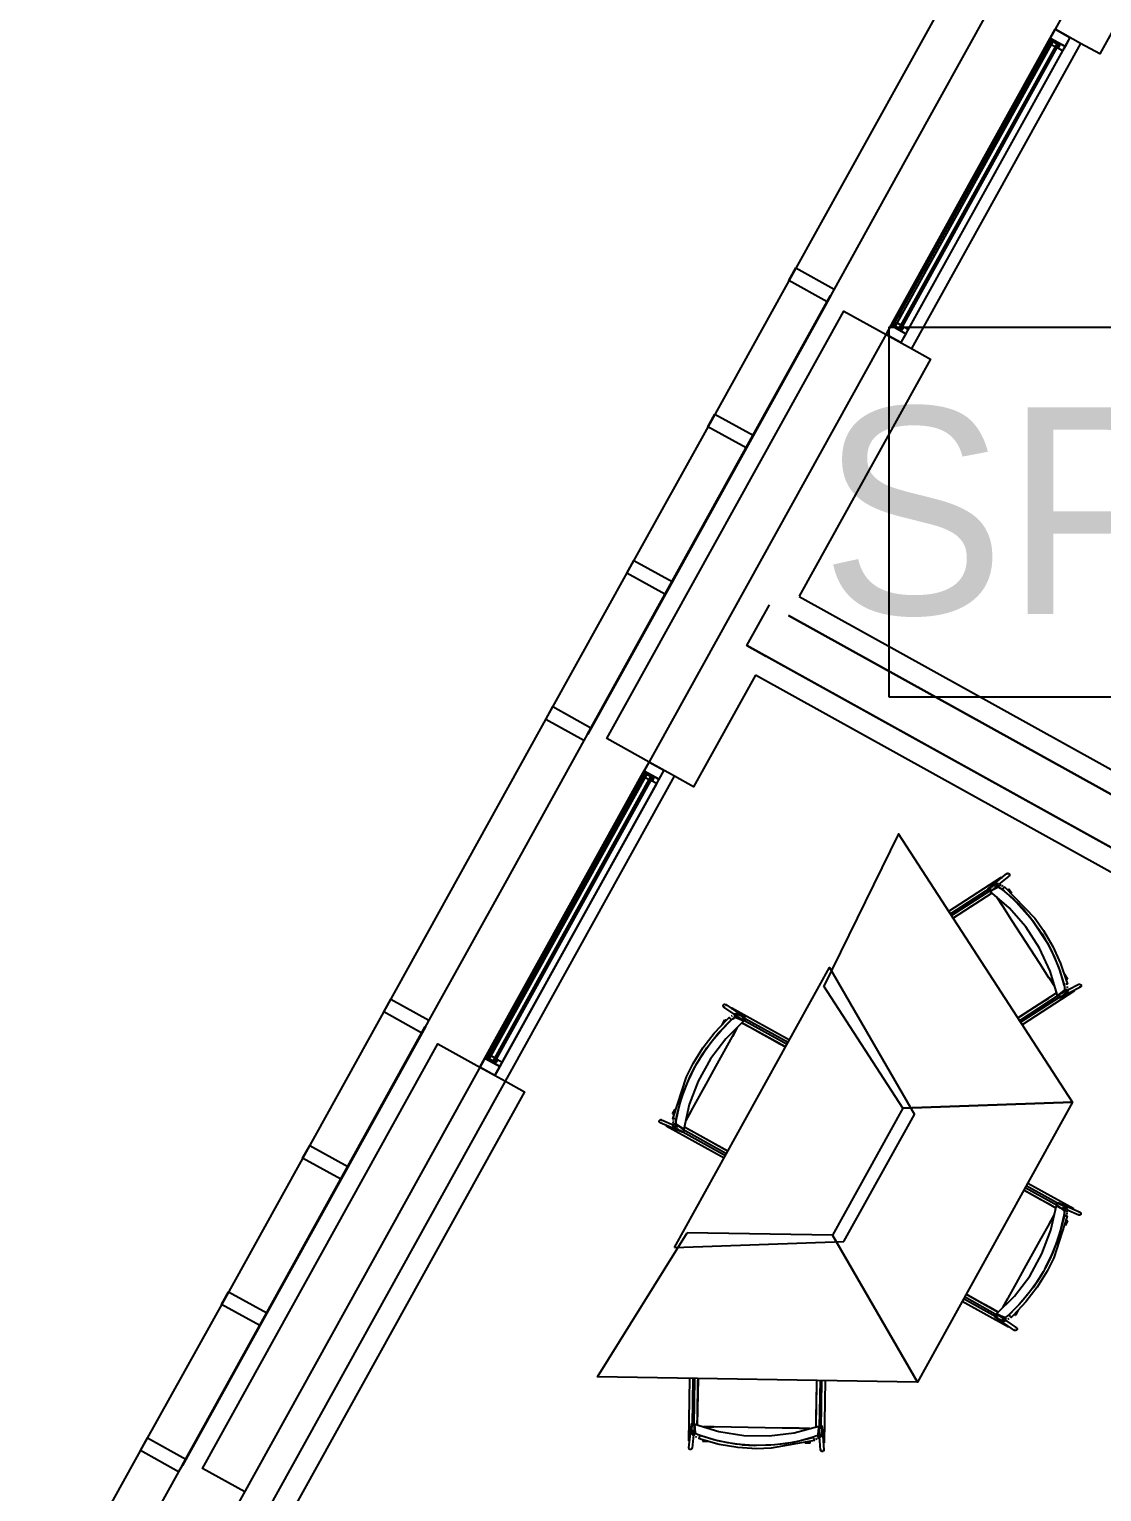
# Model space of a CAD drawing. Header units: metres. Extents: x 3.2 to 22.3, y 0.7 to 22.8.
# Drawn here: x 7.336 to 8.788, y 14.774 to 16.754 of the extents above; entities that cross this region are included whole.
import ezdxf

# ---------------------------------------------------------------- set-up
doc = ezdxf.new("R2010")
doc.units = ezdxf.units.M
for name, color, linetype in [('ARREDI', 9, 'Continuous'), ('INFISSI_VETRATE', 4, 'Continuous'), ('PARETI_STRUTTURE', 7, 'Continuous'), ('PORTE_SCALE', 2, 'Continuous'), ('WAYFINDING_RIQUADRI', 7, 'Continuous'), ('WAYFINDING_TESTI', 7, 'Continuous')]:
    doc.layers.add(name, color=color, linetype=linetype)

msp = doc.modelspace()

# ---------------------------------------------------------------- linework, layer by layer
at = {"layer": 'ARREDI'}
for points in [[(8.7385, 16.7306), (8.7197, 16.741), (8.7162, 16.7348), (8.7151, 16.7355), (8.7252, 16.7538), (8.7452, 16.7428)], [(8.7183, 16.7385), (8.7197, 16.7378), (8.7178, 16.7343), (8.7164, 16.7351)], [(8.7197, 16.7329), (8.7222, 16.7374), (8.7277, 16.7343), (8.7252, 16.7299)], [(8.7385, 16.7306), (8.7352, 16.7247), (8.7291, 16.728), (8.7324, 16.734)], [(8.7274, 16.729), (8.729, 16.7318), (8.7307, 16.7309), (8.7291, 16.728)], [(8.421, 16.3935), (8.4214, 16.3933), (8.3116, 16.1953), (8.3113, 16.1955)], [(8.5229, 16.3416), (8.5161, 16.3295), (8.4962, 16.3406), (8.5063, 16.3589), (8.5075, 16.3583), (8.5041, 16.3521)], [(8.5054, 16.3546), (8.5074, 16.358), (8.5088, 16.3572), (8.5069, 16.3538)], [(8.511, 16.3563), (8.5165, 16.3533), (8.514, 16.3488), (8.5085, 16.3519)], [(8.5184, 16.3519), (8.5201, 16.351), (8.5185, 16.3481), (8.5168, 16.349)], [(8.5229, 16.3416), (8.5168, 16.345), (8.5201, 16.351), (8.5262, 16.3476)], [(8.3113, 16.1955), (8.3116, 16.1953), (8.2019, 15.9973), (8.2015, 15.9975)], [(8.2015, 15.9975), (8.2018, 15.9973), (8.0921, 15.7992), (8.0917, 15.7994)], [(8.1885, 15.7385), (8.1697, 15.7489), (8.1663, 15.7427), (8.1651, 15.7434), (8.1753, 15.7617), (8.1952, 15.7506)], [(8.1683, 15.7464), (8.1697, 15.7456), (8.1678, 15.7422), (8.1664, 15.743)], [(8.1697, 15.7408), (8.1722, 15.7453), (8.1777, 15.7422), (8.1753, 15.7377)], [(8.1775, 15.7368), (8.179, 15.7397), (8.1807, 15.7387), (8.1792, 15.7359)], [(8.1885, 15.7385), (8.1852, 15.7325), (8.1792, 15.7359), (8.1825, 15.7418)], [(7.8722, 15.4034), (7.8725, 15.4032), (7.7628, 15.2052), (7.7624, 15.2054)], [(7.9729, 15.3495), (7.9662, 15.3374), (7.9462, 15.3484), (7.9563, 15.3668), (7.9575, 15.3661), (7.9541, 15.3599)], [(7.9555, 15.3624), (7.9574, 15.3659), (7.9588, 15.3651), (7.9569, 15.3617)], [(7.961, 15.3642), (7.9665, 15.3612), (7.964, 15.3567), (7.9585, 15.3597)], [(7.9684, 15.3598), (7.9701, 15.3588), (7.9685, 15.356), (7.9668, 15.3569)], [(7.9729, 15.3495), (7.9668, 15.3529), (7.9701, 15.3588), (7.9762, 15.3555)], [(8.5191, 15.2931), (8.7485, 15.301)], [(7.7624, 15.2054), (7.7628, 15.2052), (7.653, 15.0072), (7.6527, 15.0074)], [(7.6527, 15.0074), (7.653, 15.0072), (7.5433, 14.8092), (7.5429, 14.8094)]]:
    msp.add_lwpolyline(points, close=True, dxfattribs=at)
for points in [[(8.7486, 15.301), (8.5131, 15.6645), (8.4121, 15.4584)], [(8.6519, 15.6055), (8.6518, 15.6055), (8.652, 15.6052), (8.6523, 15.6048)], [(8.6523, 15.6048), (8.6527, 15.6042)], [(8.6591, 15.6091), (8.6593, 15.6098), (8.6597, 15.6104), (8.6599, 15.6106), (8.6599, 15.6106), (8.6604, 15.6108), (8.6611, 15.611), (8.6618, 15.6109), (8.6625, 15.6106), (8.663, 15.6101), (8.6634, 15.6094), (8.6634, 15.6087)], [(8.6634, 15.6087), (8.6632, 15.6079), (8.6628, 15.6073), (8.6626, 15.6072), (8.6626, 15.6072), (8.6622, 15.6069), (8.6615, 15.6067)], [(8.6396, 15.5844), (8.6309, 15.5787), (8.62, 15.5717), (8.6092, 15.5647), (8.5983, 15.5576), (8.5875, 15.5506)], [(8.6344, 15.5895), (8.6346, 15.5902), (8.6351, 15.5908), (8.6352, 15.591), (8.6352, 15.591), (8.6357, 15.5913), (8.6364, 15.5915), (8.6371, 15.5914), (8.6378, 15.5911), (8.6383, 15.5906)], [(8.6375, 15.5874), (8.6368, 15.5872), (8.636, 15.5872), (8.6354, 15.5876), (8.6348, 15.5881), (8.6345, 15.5888), (8.6344, 15.5895)], [(8.7375, 15.453), (8.7328, 15.4494), (8.7282, 15.4458), (8.7184, 15.4786), (8.704, 15.5097), (8.6854, 15.5385), (8.6629, 15.5643), (8.6369, 15.5867), (8.6422, 15.5895), (8.6474, 15.5922), (8.6483, 15.5922), (8.6498, 15.5915), (8.6518, 15.5903), (8.6538, 15.5889)], [(8.6383, 15.5885), (8.6369, 15.5867)], [(8.6416, 15.5911), (8.6407, 15.5906)], [(8.643, 15.5918), (8.6444, 15.5926), (8.6482, 15.5946)], [(8.6452, 15.5954), (8.6454, 15.5961), (8.6458, 15.5967), (8.6463, 15.597), (8.6464, 15.5971), (8.6471, 15.5973), (8.6471, 15.5973), (8.6479, 15.5972), (8.6485, 15.5969), (8.649, 15.5964), (8.6494, 15.5957)], [(8.6494, 15.5949), (8.6492, 15.5942), (8.6488, 15.5936), (8.6484, 15.5932), (8.6482, 15.5932), (8.6475, 15.593), (8.6468, 15.5931), (8.6461, 15.5934), (8.6456, 15.5939), (8.6453, 15.5946), (8.6452, 15.5953)], [(8.6474, 15.5922), (8.6482, 15.5922), (8.6498, 15.5916), (8.6517, 15.5904), (8.6538, 15.5889)], [(8.6521, 15.5946), (8.6505, 15.5953)], [(8.6505, 15.5953), (8.652, 15.5947)], [(8.6541, 15.5935), (8.6529, 15.5942)], [(8.6529, 15.5942), (8.654, 15.5935)], [(8.6538, 15.5893), (8.654, 15.5895), (8.6543, 15.5899), (8.6547, 15.5904)], [(8.6538, 15.5889), (8.6685, 15.5762), (8.6822, 15.5623), (8.6947, 15.5473), (8.7043, 15.5337)], [(8.6539, 15.5888), (8.6686, 15.5761), (8.6947, 15.5473), (8.7157, 15.5149)], [(8.6547, 15.5904), (8.6551, 15.5909), (8.6556, 15.5915), (8.656, 15.5921), (8.6563, 15.5925), (8.6565, 15.5927)], [(8.656, 15.5921), (8.6551, 15.5927)], [(8.6551, 15.5927), (8.656, 15.5921)], [(8.6565, 15.5927), (8.6565, 15.5927)], [(8.6608, 15.5889), (8.6614, 15.5893), (8.662, 15.5896), (8.6624, 15.5899), (8.6626, 15.5901)], [(8.6539, 15.5669), (8.6464, 15.5786)], [(8.7246, 15.4577), (8.7168, 15.4697), (8.7043, 15.4891), (8.6918, 15.5084), (8.6792, 15.5278), (8.6667, 15.5472), (8.6541, 15.5665), (8.6464, 15.5785)], [(8.7157, 15.5149), (8.7073, 15.5289)], [(8.7159, 15.5144), (8.7244, 15.4971), (8.7314, 15.479), (8.737, 15.4604)], [(8.716, 15.5143), (8.7244, 15.497), (8.7315, 15.4789), (8.7371, 15.4602)], [(8.2097, 15.1045), (8.4197, 15.4833), (8.5346, 15.2845)], [(8.7246, 15.4577), (8.717, 15.4694)], [(8.7417, 15.4678), (8.7415, 15.4677), (8.7411, 15.4674), (8.7406, 15.4671), (8.7399, 15.4667)], [(8.5191, 15.2931), (8.4121, 15.4584)], [(8.6746, 15.4152), (8.678, 15.4173), (8.6908, 15.4256), (8.7036, 15.4339), (8.7164, 15.4422), (8.7272, 15.4492)], [(8.7282, 15.4458), (8.7311, 15.4464)], [(8.7311, 15.4464), (8.7282, 15.4458)], [(8.7297, 15.4424), (8.7291, 15.4427), (8.7286, 15.4433), (8.7283, 15.444), (8.7283, 15.4448), (8.7286, 15.4455), (8.729, 15.446)], [(8.7323, 15.4455), (8.7325, 15.4448), (8.7326, 15.444), (8.7323, 15.4433), (8.7318, 15.4428), (8.7314, 15.4425), (8.7314, 15.4425), (8.7312, 15.4424), (8.7305, 15.4422), (8.7297, 15.4424)], [(8.7355, 15.4493), (8.7366, 15.4502), (8.7413, 15.4539)], [(8.7371, 15.4602), (8.7376, 15.4579), (8.7378, 15.4556), (8.7378, 15.4539), (8.7375, 15.4531)], [(8.7371, 15.4602), (8.7376, 15.4577), (8.7379, 15.4555), (8.7378, 15.4538), (8.7375, 15.453)], [(8.7388, 15.4605), (8.7382, 15.4603), (8.7377, 15.4602), (8.7375, 15.4601)], [(8.7395, 15.4498), (8.7388, 15.4502), (8.7383, 15.4507), (8.738, 15.4514), (8.738, 15.4522), (8.7382, 15.4529), (8.7383, 15.4529), (8.7387, 15.4534), (8.7388, 15.4535), (8.7393, 15.4538), (8.7401, 15.4539)], [(8.7414, 15.4611), (8.7416, 15.4612), (8.7417, 15.4612), (8.7416, 15.4612), (8.7414, 15.4611), (8.7409, 15.461), (8.7402, 15.4608), (8.7395, 15.4606)], [(8.742, 15.4529), (8.7422, 15.4522), (8.7423, 15.4515), (8.742, 15.4508), (8.742, 15.4507), (8.7416, 15.4502), (8.7414, 15.4501), (8.7409, 15.4498), (8.7402, 15.4497), (8.7395, 15.4498)], [(8.7415, 15.4576), (8.7416, 15.4563), (8.7416, 15.4555)], [(8.7415, 15.4576), (8.7416, 15.4563)], [(8.7506, 15.453), (8.751, 15.4524)], [(8.751, 15.4524), (8.7513, 15.452), (8.7514, 15.4517)], [(8.7515, 15.4517), (8.7514, 15.4517)], [(8.7565, 15.46), (8.757, 15.4606), (8.7574, 15.4609), (8.7574, 15.4609), (8.7576, 15.461), (8.7583, 15.4611), (8.7591, 15.461)], [(8.7591, 15.461), (8.7597, 15.4606), (8.7602, 15.46), (8.7605, 15.4593), (8.7605, 15.4586), (8.7602, 15.4579), (8.7598, 15.4573), (8.7594, 15.457), (8.7594, 15.457), (8.7591, 15.4569), (8.7584, 15.4568), (8.7577, 15.4569)], [(8.2756, 15.4313), (8.2756, 15.432), (8.2759, 15.4327), (8.2764, 15.4333), (8.2771, 15.4337), (8.2778, 15.4338), (8.2785, 15.4336), (8.279, 15.4334), (8.279, 15.4334), (8.2792, 15.4333), (8.2796, 15.4327), (8.2799, 15.432)], [(8.2777, 15.4295), (8.277, 15.4296), (8.2765, 15.4298), (8.2765, 15.4298), (8.2763, 15.43), (8.2759, 15.4306), (8.2756, 15.4313)], [(8.2866, 15.4276), (8.287, 15.4282)], [(8.2874, 15.4289), (8.2874, 15.4289), (8.2874, 15.4289), (8.2872, 15.4286), (8.287, 15.4282)], [(8.2927, 15.416), (8.2981, 15.4136), (8.3035, 15.4112), (8.2792, 15.3871), (8.2585, 15.3598), (8.2419, 15.3298), (8.2297, 15.2978), (8.2222, 15.2644), (8.2173, 15.2677), (8.2124, 15.271), (8.212, 15.2718), (8.2119, 15.2735), (8.212, 15.2758), (8.2123, 15.2782)], [(8.2488, 15.3681), (8.2601, 15.3837), (8.2728, 15.3985), (8.2866, 15.4122)], [(8.2488, 15.3681), (8.2601, 15.3836), (8.2727, 15.3984), (8.2865, 15.4121)], [(8.2796, 15.4117), (8.279, 15.4121), (8.2784, 15.4124), (8.278, 15.4126), (8.2777, 15.4128)], [(8.2838, 15.4157), (8.2836, 15.4158), (8.2836, 15.4158), (8.2837, 15.4158), (8.2838, 15.4156), (8.2846, 15.4147), (8.2851, 15.4142), (8.2856, 15.4136)], [(8.2856, 15.4136), (8.286, 15.4132), (8.2863, 15.4128), (8.2865, 15.4126)], [(8.2866, 15.4122), (8.2885, 15.4138), (8.2904, 15.4151), (8.2919, 15.4159), (8.2927, 15.416)], [(8.2866, 15.4122), (8.2886, 15.4139), (8.2904, 15.4152), (8.2919, 15.4159), (8.2928, 15.416)], [(8.2879, 15.4181), (8.2869, 15.4174)], [(8.2869, 15.4174), (8.2879, 15.4181)], [(8.2903, 15.419), (8.2957, 15.4166), (8.297, 15.416)], [(8.2947, 15.4193), (8.2947, 15.4185), (8.2944, 15.4178), (8.2939, 15.4172), (8.2933, 15.4169), (8.2926, 15.4167), (8.2925, 15.4167), (8.2918, 15.4169), (8.2917, 15.4169), (8.2912, 15.4173), (8.2908, 15.4178), (8.2905, 15.4185)], [(8.2908, 15.42), (8.2913, 15.4206), (8.2919, 15.4209), (8.2926, 15.4211), (8.2927, 15.4211), (8.2934, 15.4209), (8.2935, 15.4209), (8.294, 15.4205), (8.2945, 15.42), (8.2947, 15.4192)], [(8.301, 15.4087), (8.3122, 15.4025), (8.3256, 15.3951), (8.3389, 15.3876), (8.3523, 15.3803), (8.3601, 15.3759)], [(8.3035, 15.4112), (8.3016, 15.4135)], [(8.3016, 15.4135), (8.3035, 15.4112)], [(8.3019, 15.4149), (8.3024, 15.4155), (8.303, 15.4159), (8.3038, 15.416), (8.3045, 15.4158), (8.3049, 15.4156), (8.3049, 15.4156), (8.3051, 15.4155), (8.3056, 15.4149), (8.3058, 15.4142)], [(8.3058, 15.4142), (8.3058, 15.4134), (8.3055, 15.4127), (8.305, 15.4121), (8.3044, 15.4118), (8.3037, 15.4117)], [(8.2947, 15.4024), (8.2878, 15.3899), (8.2766, 15.3698), (8.2654, 15.3496), (8.2542, 15.3294), (8.243, 15.3092), (8.2318, 15.289), (8.2249, 15.2765)], [(8.2947, 15.4024), (8.288, 15.3902)], [(8.24, 15.3537), (8.2484, 15.3676)], [(8.2485, 15.3676), (8.24, 15.3537)], [(8.2123, 15.2783), (8.2166, 15.2973), (8.2225, 15.3158), (8.2298, 15.3339), (8.2373, 15.3488)], [(8.2123, 15.2782), (8.2166, 15.2972), (8.2224, 15.3158), (8.2298, 15.3338), (8.2373, 15.3488)], [(8.2317, 15.2887), (8.2249, 15.2765)], [(8.7485, 15.301), (8.5386, 14.9222), (8.4236, 15.1209)], [(8.5191, 15.2931), (8.4236, 15.1209), (8.5386, 14.9222)], [(8.192, 15.2734), (8.1913, 15.2733), (8.1905, 15.2733), (8.1903, 15.2734), (8.1903, 15.2734), (8.1899, 15.2737), (8.1893, 15.2742), (8.189, 15.2749), (8.189, 15.2757), (8.1892, 15.2764), (8.1897, 15.277), (8.1903, 15.2774)], [(8.1903, 15.2774), (8.191, 15.2776), (8.1918, 15.2775), (8.192, 15.2774), (8.192, 15.2774), (8.1924, 15.2771), (8.1929, 15.2766)], [(8.1986, 15.2687), (8.1985, 15.2687)], [(8.1986, 15.2687), (8.1987, 15.269), (8.199, 15.2694)], [(8.199, 15.2694), (8.1993, 15.27)], [(8.2071, 15.2854), (8.2074, 15.2853), (8.2078, 15.285), (8.2084, 15.2847), (8.209, 15.2844)], [(8.208, 15.2787), (8.2077, 15.2788), (8.2076, 15.2788), (8.2077, 15.2788)], [(8.2106, 15.2676), (8.2099, 15.2674), (8.2092, 15.2675), (8.2086, 15.2677), (8.2085, 15.2678), (8.208, 15.2683), (8.208, 15.2684), (8.2077, 15.269), (8.2077, 15.2698), (8.2079, 15.2705), (8.2084, 15.2711)], [(8.208, 15.274), (8.2082, 15.2723)], [(8.2081, 15.2723), (8.208, 15.2739)], [(8.2081, 15.2763), (8.2081, 15.2751)], [(8.2081, 15.2749), (8.2081, 15.2762)], [(8.2085, 15.2786), (8.2083, 15.2776)], [(8.2083, 15.2776), (8.2085, 15.2786)], [(8.2099, 15.2784), (8.2091, 15.2785), (8.2085, 15.2786)], [(8.209, 15.2715), (8.2097, 15.2717), (8.2105, 15.2716), (8.211, 15.2714), (8.2111, 15.2713), (8.2116, 15.2707), (8.2119, 15.2701), (8.2119, 15.2693), (8.2117, 15.2686), (8.2112, 15.268), (8.2106, 15.2676)], [(8.2148, 15.2673), (8.2134, 15.2682), (8.2099, 15.2706)], [(8.2106, 15.2783), (8.2112, 15.2782), (8.2117, 15.2781), (8.2119, 15.278)], [(8.2123, 15.2709), (8.212, 15.2717), (8.2118, 15.2734), (8.2119, 15.2756), (8.2123, 15.2782)], [(8.2229, 15.2678), (8.2321, 15.2628), (8.2434, 15.2565), (8.2547, 15.2502), (8.266, 15.244), (8.2773, 15.2377), (8.2821, 15.2351)], [(8.4391, 15.1123), (8.5346, 15.2845)], [(8.2208, 15.2608), (8.2201, 15.2607), (8.2194, 15.2608), (8.2191, 15.2608), (8.2191, 15.2608), (8.2187, 15.2611), (8.2182, 15.2616), (8.2179, 15.2623), (8.2179, 15.2631)], [(8.2199, 15.2647), (8.2222, 15.2644)], [(8.2213, 15.2646), (8.2218, 15.264), (8.2221, 15.2633), (8.2221, 15.2626), (8.2219, 15.2618), (8.2215, 15.2613), (8.2208, 15.2608)], [(8.7262, 15.1578), (8.7171, 15.1629), (8.7058, 15.1691), (8.6945, 15.1754), (8.6832, 15.1817)], [(8.6564, 15.0096), (8.651, 15.012), (8.6456, 15.0145), (8.67, 15.0385), (8.6907, 15.0658), (8.7073, 15.0958), (8.7195, 15.1279), (8.727, 15.1612), (8.7319, 15.158), (8.7368, 15.1547), (8.7372, 15.1539), (8.7373, 15.1522), (8.7372, 15.1499), (8.7368, 15.1475)], [(8.6545, 15.0232), (8.6614, 15.0358), (8.6726, 15.0559), (8.6838, 15.0761), (8.695, 15.0963), (8.7062, 15.1165), (8.7173, 15.1366), (8.7243, 15.1491)], [(8.7175, 15.1369), (8.7243, 15.1491)], [(8.7279, 15.1611), (8.7273, 15.1616), (8.7271, 15.1623), (8.727, 15.1631), (8.7272, 15.1638), (8.7277, 15.1644), (8.7283, 15.1648)], [(8.7293, 15.1609), (8.727, 15.1613)], [(8.7283, 15.1648), (8.729, 15.165), (8.7298, 15.1649), (8.73, 15.1648), (8.73, 15.1648), (8.7304, 15.1646), (8.731, 15.164), (8.7312, 15.1633), (8.7313, 15.1626)], [(8.7344, 15.1584), (8.7357, 15.1574), (8.7393, 15.155)], [(8.7368, 15.1547), (8.7372, 15.1539), (8.7373, 15.1523), (8.7372, 15.15), (8.7369, 15.1475)], [(8.7402, 15.1541), (8.7394, 15.1539), (8.7387, 15.154), (8.7382, 15.1543), (8.738, 15.1544), (8.7375, 15.1549), (8.7373, 15.1556), (8.7372, 15.1563), (8.7375, 15.157), (8.7379, 15.1576), (8.7385, 15.158)], [(8.7385, 15.158), (8.7393, 15.1582), (8.74, 15.1581), (8.7405, 15.1579), (8.7407, 15.1578), (8.7411, 15.1573), (8.7412, 15.1573), (8.7414, 15.1566), (8.7415, 15.1559), (8.7412, 15.1551), (8.7408, 15.1545)], [(8.7407, 15.147), (8.7408, 15.1481)], [(8.7408, 15.1481), (8.7407, 15.147)], [(8.741, 15.1534), (8.7411, 15.1517)], [(8.7411, 15.1516), (8.741, 15.1533)], [(8.7411, 15.1507), (8.741, 15.1495)], [(8.741, 15.1493), (8.7411, 15.1505)], [(8.7502, 15.1562), (8.7499, 15.1556)], [(8.7506, 15.1569), (8.7504, 15.1567), (8.7502, 15.1562)], [(8.7506, 15.157), (8.7506, 15.157)], [(8.7589, 15.1482), (8.7581, 15.1481), (8.7574, 15.1482), (8.7572, 15.1482), (8.7571, 15.1482), (8.7567, 15.1485), (8.7562, 15.149)], [(8.7572, 15.1522), (8.7579, 15.1524), (8.7586, 15.1523), (8.7589, 15.1522), (8.7589, 15.1522), (8.7593, 15.152), (8.7598, 15.1514), (8.7601, 15.1507), (8.7601, 15.15), (8.7599, 15.1493), (8.7595, 15.1487), (8.7589, 15.1482)], [(8.7369, 15.1475), (8.7325, 15.1285), (8.7267, 15.1099), (8.7195, 15.0921)], [(8.7368, 15.1473), (8.7325, 15.1284), (8.7267, 15.1098), (8.7195, 15.0921)], [(8.7386, 15.1474), (8.7379, 15.1475), (8.7375, 15.1475), (8.7373, 15.1476)], [(8.7393, 15.1472), (8.74, 15.1471), (8.7407, 15.147)], [(8.742, 15.1402), (8.7418, 15.1404), (8.7414, 15.1406), (8.7408, 15.1409), (8.7402, 15.1413)], [(8.7412, 15.1469), (8.7415, 15.1469), (8.7415, 15.1469), (8.7415, 15.1469)], [(8.5385, 14.9222), (8.1055, 14.9292), (8.2268, 15.1241)], [(8.2097, 15.1045), (8.4391, 15.1123)], [(8.4236, 15.1209), (8.2268, 15.1241)], [(8.7194, 15.0918), (8.7119, 15.0769)], [(8.7119, 15.0769), (8.7194, 15.0918)], [(8.7092, 15.072), (8.7007, 15.058)], [(8.7007, 15.058), (8.7092, 15.072)], [(8.7003, 15.0575), (8.6891, 15.0419), (8.6764, 15.0271), (8.6626, 15.0134)], [(8.7004, 15.0575), (8.6891, 15.042), (8.6765, 15.0272), (8.6627, 15.0135)], [(8.6481, 15.017), (8.637, 15.0232), (8.6236, 15.0306), (8.6102, 15.038), (8.6045, 15.0411)], [(8.6544, 15.0232), (8.6612, 15.0354)], [(8.6433, 15.0115), (8.6433, 15.0122), (8.6436, 15.0129), (8.6441, 15.0135), (8.6448, 15.0138), (8.6455, 15.014)], [(8.6473, 15.0107), (8.6468, 15.0101), (8.6461, 15.0098), (8.6454, 15.0097), (8.6447, 15.0098), (8.6442, 15.01), (8.6442, 15.01), (8.644, 15.0102), (8.6436, 15.0108), (8.6433, 15.0115)], [(8.6456, 15.0145), (8.6476, 15.0122)], [(8.6476, 15.0122), (8.6456, 15.0145)], [(8.6589, 15.0067), (8.6535, 15.0091), (8.6522, 15.0097)], [(8.6626, 15.0134), (8.6607, 15.0118), (8.6588, 15.0105), (8.6573, 15.0098), (8.6564, 15.0096)], [(8.6625, 15.0134), (8.6606, 15.0118), (8.6587, 15.0105), (8.6573, 15.0097), (8.6564, 15.0096)], [(8.6635, 15.012), (8.6631, 15.0125), (8.6628, 15.0128), (8.6627, 15.013)], [(8.6654, 15.01), (8.6655, 15.0098), (8.6655, 15.0098), (8.6655, 15.0098), (8.6653, 15.01), (8.6645, 15.0109), (8.664, 15.0115), (8.6635, 15.012)], [(8.6695, 15.0139), (8.6702, 15.0135), (8.6708, 15.0132), (8.6712, 15.013), (8.6714, 15.0129)], [(8.6545, 15.0064), (8.6545, 15.0071), (8.6548, 15.0078), (8.6552, 15.0084), (8.6559, 15.0088), (8.6566, 15.0089), (8.6566, 15.0089), (8.6573, 15.0088), (8.6575, 15.0087), (8.6579, 15.0084), (8.6584, 15.0078), (8.6586, 15.0071)], [(8.6584, 15.0056), (8.6579, 15.0051), (8.6572, 15.0047), (8.6565, 15.0046), (8.6564, 15.0046), (8.6558, 15.0047), (8.6557, 15.0048), (8.6552, 15.0051), (8.6547, 15.0057), (8.6545, 15.0064)], [(8.6623, 15.0083), (8.6612, 15.0075)], [(8.6613, 15.0076), (8.6623, 15.0083)], [(8.6618, 14.9967), (8.6618, 14.9967), (8.6618, 14.9967), (8.6619, 14.997), (8.6622, 14.9975)], [(8.6625, 14.998), (8.6622, 14.9975)], [(8.6735, 14.9944), (8.6735, 14.9936), (8.6733, 14.9929), (8.6728, 14.9923), (8.6721, 14.992), (8.6714, 14.9919), (8.6706, 14.992), (8.6702, 14.9922), (8.6702, 14.9922), (8.67, 14.9924), (8.6695, 14.993), (8.6693, 14.9937)], [(8.6715, 14.9962), (8.6722, 14.996), (8.6726, 14.9958), (8.6727, 14.9958), (8.6728, 14.9956), (8.6733, 14.9951), (8.6735, 14.9943)], [(8.2405, 14.8644), (8.2407, 14.8771), (8.241, 14.8924), (8.2412, 14.9077), (8.2414, 14.923), (8.2415, 14.927)], [(8.4015, 14.8618), (8.4017, 14.8722), (8.4021, 14.898), (8.4023, 14.911), (8.4025, 14.9239)], [(8.2346, 14.8622), (8.2338, 14.8623), (8.2332, 14.8628), (8.2328, 14.8633), (8.2326, 14.8641), (8.2325, 14.8646), (8.2325, 14.8646), (8.2326, 14.8648), (8.2329, 14.8655), (8.2334, 14.866)], [(8.2353, 14.85), (8.2346, 14.8502), (8.234, 14.8506), (8.2335, 14.8511), (8.2335, 14.8512), (8.2333, 14.8518), (8.2333, 14.852), (8.2333, 14.8526), (8.2336, 14.8533), (8.2342, 14.8538)], [(8.2334, 14.866), (8.2341, 14.8664), (8.2348, 14.8665), (8.2355, 14.8663), (8.2362, 14.8659), (8.2366, 14.8653)], [(8.2342, 14.8538), (8.2348, 14.8541), (8.2356, 14.8542), (8.2363, 14.8541), (8.2369, 14.8537), (8.2374, 14.8531), (8.2374, 14.8531), (8.2376, 14.8524), (8.2376, 14.8523), (8.2376, 14.8517), (8.2372, 14.851)], [(8.2371, 14.8654), (8.236, 14.8626)], [(8.236, 14.8626), (8.2371, 14.8654)], [(8.2365, 14.85), (8.2361, 14.8559), (8.236, 14.8574)], [(8.2361, 14.8541), (8.236, 14.8541)], [(8.2379, 14.8536), (8.2375, 14.8595), (8.2371, 14.8654), (8.2698, 14.8553), (8.3036, 14.8499), (8.3379, 14.8493), (8.3719, 14.8536), (8.4049, 14.8627), (8.4043, 14.8568), (8.4037, 14.8509), (8.4032, 14.8502), (8.4018, 14.8493), (8.3997, 14.8483), (8.3974, 14.8475)], [(8.2442, 14.85), (8.2419, 14.8509), (8.2398, 14.8519), (8.2384, 14.8529), (8.2379, 14.8536)], [(8.2442, 14.85), (8.2418, 14.8509), (8.2398, 14.852), (8.2384, 14.8529), (8.2379, 14.8536)], [(8.249, 14.8617), (8.2629, 14.8615)], [(8.3929, 14.8594), (8.3786, 14.8596), (8.3556, 14.86), (8.3325, 14.8604), (8.3094, 14.8608), (8.2863, 14.8611), (8.2633, 14.8615), (8.249, 14.8617)], [(8.379, 14.8596), (8.3929, 14.8594)], [(8.4048, 14.8477), (8.4043, 14.8483), (8.4041, 14.849), (8.404, 14.8496), (8.404, 14.8497), (8.4043, 14.8504), (8.4043, 14.8504), (8.4047, 14.851), (8.4054, 14.8513), (8.4061, 14.8515), (8.4069, 14.8514), (8.4075, 14.851)], [(8.4057, 14.8605), (8.4049, 14.8627)], [(8.4052, 14.8618), (8.4054, 14.8626), (8.4059, 14.8631), (8.4065, 14.8635), (8.4073, 14.8637), (8.408, 14.8636), (8.4087, 14.8632)], [(8.4058, 14.8548), (8.4057, 14.8532), (8.4052, 14.8489)], [(8.4075, 14.851), (8.408, 14.8504), (8.4083, 14.8497), (8.4083, 14.8492), (8.4083, 14.849), (8.4081, 14.8484), (8.4081, 14.8483), (8.4076, 14.8478), (8.407, 14.8474), (8.4062, 14.8473), (8.4055, 14.8474)], [(8.406, 14.8564), (8.4061, 14.8574)], [(8.4087, 14.8632), (8.4092, 14.8626), (8.4094, 14.8619), (8.4095, 14.8617), (8.4095, 14.8612), (8.4092, 14.8605), (8.4087, 14.8599), (8.4081, 14.8595)], [(8.2291, 14.8428), (8.229, 14.8428), (8.2294, 14.8428), (8.2299, 14.8428)], [(8.2325, 14.8313), (8.2318, 14.831), (8.2311, 14.8309), (8.2304, 14.8311), (8.2297, 14.8315), (8.2293, 14.8321), (8.2291, 14.8328), (8.229, 14.8333), (8.2291, 14.8335), (8.2294, 14.8342), (8.2299, 14.8347)], [(8.2306, 14.8428), (8.2299, 14.8428)], [(8.2327, 14.8346), (8.2331, 14.834), (8.2334, 14.8333), (8.2334, 14.8328), (8.2333, 14.8325), (8.233, 14.8319), (8.2325, 14.8313)], [(8.2395, 14.8478), (8.2383, 14.8484)], [(8.2384, 14.8484), (8.2395, 14.8478)], [(8.2434, 14.8484), (8.2431, 14.8478), (8.2429, 14.8471), (8.2426, 14.8464), (8.2425, 14.846), (8.2424, 14.8457), (8.2424, 14.8457), (8.2424, 14.8457), (8.2424, 14.8459)], [(8.2438, 14.8497), (8.2438, 14.8495), (8.2436, 14.849), (8.2434, 14.8484)], [(8.3008, 14.8374), (8.2818, 14.84), (8.2628, 14.8442), (8.2441, 14.85)], [(8.3009, 14.8374), (8.2819, 14.84), (8.2629, 14.8442), (8.2443, 14.8499)], [(8.2479, 14.844), (8.2479, 14.8433), (8.2479, 14.8426), (8.2479, 14.8422), (8.2478, 14.8419)], [(8.3014, 14.8373), (8.3178, 14.8364)], [(8.3178, 14.8364), (8.3015, 14.8373)], [(8.3973, 14.8475), (8.3785, 14.8423), (8.3594, 14.8387), (8.34, 14.8367), (8.3234, 14.8363)], [(8.3974, 14.8475), (8.3786, 14.8424), (8.3595, 14.8388), (8.3401, 14.8367), (8.3234, 14.8363)], [(8.3934, 14.8395), (8.3934, 14.8398), (8.3935, 14.8403), (8.3935, 14.8409), (8.3935, 14.8417)], [(8.3934, 14.8395), (8.3934, 14.8395)], [(8.4038, 14.8509), (8.4032, 14.8502), (8.4018, 14.8493), (8.3998, 14.8484), (8.3974, 14.8475)], [(8.3981, 14.8459), (8.3979, 14.8465), (8.3978, 14.847), (8.3977, 14.8472)], [(8.3981, 14.8459), (8.3984, 14.8452), (8.3986, 14.8445), (8.3988, 14.8439), (8.399, 14.8434), (8.399, 14.8432)], [(8.3988, 14.8439), (8.3998, 14.8443)], [(8.3998, 14.8443), (8.3988, 14.8439)], [(8.401, 14.8447), (8.4021, 14.8452)], [(8.4023, 14.8453), (8.4011, 14.8447)], [(8.4031, 14.8457), (8.4045, 14.8466)], [(8.4046, 14.8466), (8.4032, 14.8457)], [(8.4084, 14.8285), (8.4079, 14.829), (8.4077, 14.8297), (8.4076, 14.83), (8.4077, 14.8305), (8.4079, 14.8312), (8.4084, 14.8317)], [(8.4112, 14.8318), (8.4117, 14.8313), (8.4119, 14.8306), (8.412, 14.8303), (8.4119, 14.8298), (8.4117, 14.8291), (8.4112, 14.8285), (8.4106, 14.8281), (8.4098, 14.828), (8.4091, 14.8281), (8.4084, 14.8285)], [(8.4114, 14.8398), (8.4107, 14.8399)], [(8.4123, 14.8398), (8.4123, 14.8398), (8.4119, 14.8398), (8.4114, 14.8399)]]:
    msp.add_lwpolyline(points, dxfattribs=at)
at = {"layer": 'INFISSI_VETRATE'}
for points in [[(8.7142, 16.705), (8.7081, 16.699)], [(8.6919, 16.6828), (8.6859, 16.6767)], [(8.6795, 16.6425), (8.6735, 16.6365)], [(8.6573, 16.6203), (8.6513, 16.6143)], [(8.6449, 16.5801), (8.6388, 16.574)], [(8.6227, 16.5579), (8.6166, 16.5518)], [(8.6103, 16.5176), (8.6042, 16.5115)], [(8.588, 16.4954), (8.582, 16.4893)], [(8.5756, 16.4551), (8.5696, 16.4491)], [(8.5534, 16.4329), (8.5474, 16.4268)], [(8.541, 16.3927), (8.5349, 16.3866)], [(8.5188, 16.3704), (8.5127, 16.3644)], [(8.1721, 15.7453), (8.1664, 15.7396)], [(8.1601, 15.7054), (8.154, 15.6994)], [(8.1378, 15.6832), (8.1318, 15.6772)], [(8.1254, 15.643), (8.1194, 15.6369)], [(8.1032, 15.6207), (8.0971, 15.6147)], [(8.0908, 15.5805), (8.0847, 15.5744)], [(8.0686, 15.5583), (8.0625, 15.5522)], [(8.0562, 15.518), (8.0501, 15.512)], [(8.0339, 15.4958), (8.0279, 15.4897)], [(8.0215, 15.4556), (8.0155, 15.4495)], [(7.9993, 15.4333), (7.9932, 15.4273)], [(7.9869, 15.3931), (7.9808, 15.387)], [(7.9647, 15.3709), (7.9586, 15.3648)]]:
    msp.add_lwpolyline(points, dxfattribs=at)
at = {"layer": 'PARETI_STRUTTURE'}
for points in [[(3.2389, 6.8567), (11.0022, 20.8613)], [(8.9697, 17.1135), (8.9955, 17.0992), (8.7855, 16.7204), (8.7597, 16.7347), (8.5306, 16.3215)], [(8.5889, 16.8181), (8.4791, 16.6201)], [(8.6358, 16.7809), (8.5308, 16.5915)], [(8.6107, 16.5472), (8.7252, 16.7538)], [(8.7597, 16.7347), (8.7252, 16.7538)], [(8.7151, 16.7355), (8.5063, 16.3589)], [(8.5063, 16.3589), (8.7151, 16.7355)], [(8.5064, 16.353), (8.7201, 16.7385)], [(8.7201, 16.7385), (8.7222, 16.7374), (8.5085, 16.3519), (8.5071, 16.3526)], [(8.514, 16.3488), (8.7277, 16.7343), (8.7298, 16.7332), (8.5161, 16.3477)], [(8.7452, 16.7428), (8.7352, 16.7247)], [(8.7352, 16.7247), (8.5262, 16.3476)], [(8.735, 16.7244), (8.5263, 16.3478)], [(8.4791, 16.6201), (8.3694, 16.4221)], [(8.5308, 16.5915), (8.4258, 16.4021)], [(8.4962, 16.3406), (8.6107, 16.5472)], [(8.3694, 16.4221), (8.2596, 16.2241)], [(8.4163, 16.3849), (8.316, 16.2041)], [(8.1753, 15.7617), (8.1181, 15.7934), (8.439, 16.3723), (8.4962, 16.3406)], [(8.4962, 16.3406), (8.5306, 16.3215)], [(8.5262, 16.3476), (8.5161, 16.3295)], [(8.5306, 16.3215), (8.5564, 16.3072), (8.3784, 15.9861)], [(8.2596, 16.2241), (8.1498, 16.0261)], [(8.3065, 16.1869), (8.2063, 16.0061)], [(8.1498, 16.0261), (8.0401, 15.8281)], [(8.1967, 15.9888), (8.0965, 15.8081)], [(8.3784, 15.986), (10.6502, 14.7267)], [(10.5244, 14.6906), (8.3077, 15.9194), (8.3383, 15.9745)], [(8.3077, 15.9194), (8.3383, 15.9745)], [(8.3641, 15.9602), (10.6101, 14.7152), (10.5795, 14.6601)], [(10.6101, 14.7152), (8.3641, 15.9602)], [(8.3077, 15.9194), (8.3335, 15.9051)], [(8.3336, 15.9051), (10.5244, 14.6906), (10.5101, 14.6648), (8.3192, 15.8793)], [(8.3192, 15.8793), (8.2355, 15.7283), (8.2097, 15.7426)], [(8.0401, 15.8281), (7.9303, 15.6301)], [(8.087, 15.7908), (7.982, 15.6014)], [(5.5669, 10.9751), (8.2097, 15.7426)], [(8.1651, 15.7434), (7.9563, 15.3668)], [(7.9563, 15.3668), (8.1651, 15.7434)], [(7.964, 15.3567), (8.1777, 15.7422), (8.1798, 15.7411), (7.9661, 15.3555)], [(8.0607, 15.5551), (8.1753, 15.7617)], [(8.1651, 15.7434), (8.1703, 15.7527)], [(8.2097, 15.7426), (8.1753, 15.7617)], [(8.1952, 15.7506), (8.1852, 15.7325)], [(8.1852, 15.7325), (7.9762, 15.3555)], [(8.1851, 15.7323), (7.9763, 15.3557)], [(7.9303, 15.6301), (7.8205, 15.4321)], [(8.581, 15.5596), (8.6518, 15.6055)], [(8.6352, 15.591), (8.6599, 15.6106)], [(8.6626, 15.6072), (8.6483, 15.5959)], [(7.982, 15.6014), (7.877, 15.412)], [(8.6386, 15.5918), (8.5834, 15.556)], [(8.5847, 15.5539), (8.6379, 15.5884)], [(8.6396, 15.5843), (8.5871, 15.5503)], [(8.6388, 15.5883), (8.6379, 15.5876)], [(8.6381, 15.5875), (8.6484, 15.5932)], [(8.6477, 15.5954), (8.6438, 15.5922)], [(8.6444, 15.5926), (8.646, 15.5936)], [(8.6538, 15.5893), (8.6561, 15.5874), (8.6746, 15.5704), (8.6912, 15.5517), (8.7058, 15.5313)], [(8.6565, 15.5927), (8.6978, 15.5502), (8.7095, 15.5337)], [(8.6626, 15.5901), (8.6665, 15.5841)], [(7.9462, 15.3484), (8.0607, 15.5551)], [(8.7059, 15.5313), (8.7074, 15.5289), (8.7197, 15.507), (8.7298, 15.4841), (8.7375, 15.4601)], [(8.7095, 15.5337), (8.7221, 15.5118), (8.7326, 15.4888), (8.7407, 15.4648), (8.7417, 15.4612)], [(8.7376, 15.4743), (8.7418, 15.4678)], [(8.6746, 15.4152), (8.7271, 15.4492)], [(8.7306, 15.4463), (8.6769, 15.4115)], [(8.7514, 15.4517), (8.6806, 15.4058)], [(8.7294, 15.4463), (8.7574, 15.4609)], [(8.7294, 15.4466), (8.7295, 15.4466), (8.7296, 15.4467), (8.7298, 15.4468), (8.7299, 15.4469), (8.73, 15.4469), (8.7301, 15.447), (8.7302, 15.4471), (8.7303, 15.4472), (8.7304, 15.4473), (8.7305, 15.4473), (8.7306, 15.4474), (8.7307, 15.4475), (8.7308, 15.4476), (8.7309, 15.4476), (8.731, 15.4477), (8.7311, 15.4478), (8.7312, 15.4479), (8.7313, 15.448), (8.7315, 15.4481), (8.7316, 15.4482), (8.7318, 15.4483), (8.7319, 15.4484), (8.732, 15.4484), (8.7321, 15.4485), (8.7322, 15.4486), (8.7323, 15.4487), (8.7324, 15.4487), (8.7325, 15.4488), (8.7326, 15.4489), (8.7327, 15.449), (8.7328, 15.4491), (8.7329, 15.4491), (8.733, 15.4492), (8.7331, 15.4493), (8.7332, 15.4494), (8.7333, 15.4494), (8.7335, 15.4496), (8.7336, 15.4497), (8.7338, 15.4498), (8.7339, 15.4498), (8.734, 15.4499), (8.7341, 15.45), (8.7342, 15.4501), (8.7343, 15.4501), (8.7344, 15.4502), (8.7345, 15.4503), (8.7346, 15.4504), (8.7347, 15.4505), (8.7348, 15.4505), (8.7349, 15.4506), (8.735, 15.4507), (8.7351, 15.4508), (8.7352, 15.4509), (8.7353, 15.4509), (8.7354, 15.451), (8.7355, 15.4511), (8.7356, 15.4512), (8.7358, 15.4512), (8.7359, 15.4513), (8.736, 15.4514), (8.7361, 15.4515), (8.7362, 15.4516), (8.7363, 15.4516), (8.7364, 15.4517), (8.7365, 15.4518), (8.7366, 15.4519), (8.7367, 15.452), (8.7368, 15.452), (8.7369, 15.4521), (8.737, 15.4522), (8.7371, 15.4523), (8.7372, 15.4523), (8.7373, 15.4524), (8.7374, 15.4525), (8.7375, 15.4526), (8.7376, 15.4527), (8.7378, 15.4527), (8.7379, 15.4528), (8.738, 15.4529), (8.7381, 15.453), (8.7382, 15.4531), (8.7383, 15.4531), (8.7384, 15.4532), (8.7385, 15.4533), (8.7386, 15.4534), (8.7388, 15.4535), (8.7388, 15.4535)], [(8.731, 15.4436), (8.7335, 15.4452)], [(8.7594, 15.457), (8.7314, 15.4425)], [(8.732, 15.4431), (8.7414, 15.4501)], [(8.7382, 15.4512), (8.7373, 15.4507)], [(7.8205, 15.4321), (7.7108, 15.234)], [(8.3025, 15.412), (8.2765, 15.4298)], [(8.279, 15.4334), (8.3049, 15.4156)], [(8.2874, 15.4289), (8.3655, 15.3856)], [(8.6783, 15.4095), (8.7309, 15.4435)], [(8.2348, 15.3533), (8.2481, 15.3748), (8.2636, 15.3948), (8.2809, 15.4133), (8.2836, 15.4158)], [(8.2386, 15.3512), (8.24, 15.3537), (8.2535, 15.3749), (8.269, 15.3946), (8.2865, 15.4126)], [(8.274, 15.4061), (8.2777, 15.4128)], [(8.3023, 15.4119), (8.3022, 15.412), (8.302, 15.412), (8.3019, 15.4121), (8.3018, 15.4121), (8.3017, 15.4122), (8.3016, 15.4123), (8.3014, 15.4123), (8.3013, 15.4124), (8.3012, 15.4124), (8.3011, 15.4125), (8.301, 15.4125), (8.3009, 15.4126), (8.3006, 15.4127), (8.3005, 15.4128), (8.3004, 15.4128), (8.3003, 15.4129), (8.3001, 15.4129), (8.3, 15.413), (8.2999, 15.4131), (8.2998, 15.4131), (8.2997, 15.4132), (8.2996, 15.4132), (8.2994, 15.4133), (8.2993, 15.4133), (8.2991, 15.4134), (8.299, 15.4135), (8.2988, 15.4136), (8.2987, 15.4136), (8.2986, 15.4137), (8.2985, 15.4137), (8.2984, 15.4138), (8.2983, 15.4138), (8.2981, 15.4139), (8.298, 15.4139), (8.2979, 15.414), (8.2978, 15.4141), (8.2975, 15.4142), (8.2974, 15.4142), (8.2973, 15.4143), (8.2972, 15.4143), (8.2971, 15.4144), (8.2969, 15.4145), (8.2968, 15.4145), (8.2967, 15.4146), (8.2966, 15.4146), (8.2965, 15.4147), (8.2964, 15.4147), (8.2962, 15.4148), (8.296, 15.4149), (8.2959, 15.415), (8.2958, 15.415), (8.2956, 15.4151), (8.2955, 15.4151), (8.2954, 15.4152), (8.2953, 15.4152), (8.2952, 15.4153), (8.295, 15.4153), (8.2949, 15.4154), (8.2947, 15.4155), (8.2946, 15.4156), (8.2944, 15.4156), (8.2943, 15.4157), (8.2942, 15.4157), (8.2941, 15.4158), (8.294, 15.4158), (8.2939, 15.4159), (8.2937, 15.416), (8.2936, 15.416), (8.2935, 15.4161), (8.2934, 15.4161), (8.2933, 15.4162), (8.2932, 15.4162), (8.2929, 15.4164), (8.2928, 15.4164), (8.2927, 15.4165), (8.2926, 15.4165), (8.2924, 15.4166), (8.2923, 15.4166), (8.2922, 15.4167), (8.2921, 15.4167), (8.292, 15.4168), (8.2919, 15.4169), (8.2917, 15.4169), (8.2917, 15.4169)], [(8.3041, 15.4158), (8.2935, 15.4209)], [(8.294, 15.4175), (8.2949, 15.417)], [(8.3601, 15.3759), (8.301, 15.4087)], [(8.3041, 15.4147), (8.3015, 15.4161)], [(8.3019, 15.4131), (8.3622, 15.3797)], [(8.3634, 15.3818), (8.3043, 15.4146)], [(7.8674, 15.3948), (7.7672, 15.214)], [(7.6276, 14.7737), (7.5704, 14.8054), (7.889, 15.3801), (7.9462, 15.3485)], [(7.9462, 15.3484), (7.9806, 15.3294)], [(7.9762, 15.3555), (7.9662, 15.3374)], [(8.2076, 15.2788), (8.2257, 15.3353), (8.2348, 15.3533)], [(8.2119, 15.278), (8.2125, 15.281), (8.2188, 15.3052), (8.2275, 15.3287), (8.2386, 15.3512)], [(7.9806, 15.3294), (8.0064, 15.315), (7.6878, 14.7403), (7.662, 14.7546)], [(8.2071, 15.2854), (8.2106, 15.2917)], [(8.2191, 15.2608), (8.1903, 15.2734)], [(8.192, 15.2774), (8.2087, 15.2701)], [(8.2767, 15.2253), (8.1985, 15.2687)], [(8.2096, 15.2697), (8.2141, 15.2678)], [(8.2208, 15.265), (8.211, 15.2714)], [(8.2132, 15.2683), (8.2118, 15.2691)], [(8.223, 15.2679), (8.2821, 15.2351)], [(8.2169, 15.2634), (8.2788, 15.2291)], [(8.2199, 15.2652), (8.2209, 15.2648)], [(8.28, 15.2313), (8.2202, 15.2644)], [(7.7108, 15.234), (7.601, 15.036)], [(7.7577, 15.1968), (7.6574, 15.016)], [(8.7323, 15.1622), (8.6859, 15.1879)], [(8.688, 15.1917), (8.7506, 15.157)], [(8.7262, 15.1578), (8.6826, 15.182)], [(8.6847, 15.1858), (8.7289, 15.1612)], [(8.7293, 15.1604), (8.7283, 15.1608)], [(8.7283, 15.1606), (8.7382, 15.1543)], [(8.73, 15.1648), (8.7589, 15.1522)], [(8.7395, 15.1559), (8.7351, 15.1579)], [(8.7365, 15.157), (8.7374, 15.1565)], [(8.7572, 15.1482), (8.7404, 15.1555)], [(8.7372, 15.1476), (8.7367, 15.1447), (8.7303, 15.1204), (8.7216, 15.0969), (8.7106, 15.0744)], [(8.7415, 15.1469), (8.7235, 15.0904), (8.7144, 15.0723)], [(8.7421, 15.1402), (8.7386, 15.134)], [(8.7106, 15.0744), (8.7092, 15.0719), (8.6957, 15.0507), (8.6801, 15.0311), (8.6626, 15.013)], [(8.7144, 15.0723), (8.701, 15.0508), (8.6856, 15.0308), (8.6683, 15.0124), (8.6655, 15.0098)], [(7.601, 15.036), (7.4912, 14.838)], [(8.6618, 14.9967), (8.5991, 15.0314)], [(8.6012, 15.0352), (8.6449, 15.011)], [(8.6472, 15.0125), (8.6024, 15.0374)], [(8.6045, 15.0412), (8.6482, 15.017)], [(8.6702, 14.9922), (8.6442, 15.01)], [(8.645, 15.0098), (8.6557, 15.0048)], [(8.6451, 15.0109), (8.6476, 15.0095)], [(8.6467, 15.0136), (8.6726, 14.9958)], [(8.6469, 15.0137), (8.647, 15.0137), (8.6471, 15.0136), (8.6472, 15.0135), (8.6473, 15.0135), (8.6475, 15.0134), (8.6476, 15.0134), (8.6477, 15.0133), (8.6478, 15.0133), (8.6479, 15.0132), (8.6481, 15.0132), (8.6482, 15.0131), (8.6483, 15.013), (8.6484, 15.013), (8.6485, 15.0129), (8.6487, 15.0129), (8.6488, 15.0128), (8.6489, 15.0128), (8.649, 15.0127), (8.6491, 15.0126), (8.6493, 15.0126), (8.6494, 15.0125), (8.6495, 15.0125), (8.6496, 15.0124), (8.6498, 15.0123), (8.65, 15.0123), (8.6501, 15.0122), (8.6502, 15.0121), (8.6503, 15.0121), (8.6504, 15.012), (8.6506, 15.012), (8.6507, 15.0119), (8.6508, 15.0119), (8.6509, 15.0118), (8.651, 15.0118), (8.6511, 15.0117), (8.6513, 15.0116), (8.6514, 15.0116), (8.6516, 15.0115), (8.6517, 15.0114), (8.6519, 15.0114), (8.652, 15.0113), (8.6521, 15.0112), (8.6522, 15.0112), (8.6523, 15.0111), (8.6524, 15.0111), (8.6526, 15.011), (8.6527, 15.011), (8.6528, 15.0109), (8.6529, 15.0108), (8.6532, 15.0107), (8.6533, 15.0107), (8.6534, 15.0106), (8.6535, 15.0106), (8.6536, 15.0105), (8.6538, 15.0105), (8.6539, 15.0104), (8.654, 15.0103), (8.6541, 15.0103), (8.6542, 15.0102), (8.6545, 15.0101), (8.6546, 15.0101), (8.6547, 15.01), (8.6548, 15.01), (8.6549, 15.0099), (8.6551, 15.0098), (8.6552, 15.0098), (8.6553, 15.0097), (8.6554, 15.0097), (8.6555, 15.0096), (8.6557, 15.0096), (8.6558, 15.0095), (8.656, 15.0094), (8.6561, 15.0093), (8.6563, 15.0093), (8.6564, 15.0092), (8.6565, 15.0092), (8.6566, 15.0091), (8.6567, 15.0091), (8.6568, 15.009), (8.657, 15.0089), (8.6571, 15.0089), (8.6572, 15.0088), (8.6573, 15.0088), (8.6574, 15.0087), (8.6575, 15.0087)], [(8.6752, 15.0195), (8.6715, 15.0128)], [(7.6479, 14.9988), (7.5477, 14.818)], [(8.6551, 15.0082), (8.6542, 15.0087)], [(8.229, 14.8428), (8.2304, 14.9272)], [(8.2347, 14.9271), (8.2337, 14.8645)], [(8.2362, 14.8631), (8.2372, 14.9271)], [(8.2415, 14.927), (8.2405, 14.8644)], [(8.4015, 14.8618), (8.4025, 14.9244)], [(8.4068, 14.9243), (8.4058, 14.861)], [(8.4082, 14.8585), (8.4093, 14.9243)], [(8.4136, 14.9242), (8.4123, 14.8398)], [(8.2291, 14.8333), (8.2325, 14.8646)], [(8.2327, 14.8638), (8.2333, 14.852)], [(8.2368, 14.8641), (8.2334, 14.8328)], [(8.2337, 14.8642), (8.2337, 14.8613)], [(8.236, 14.8541), (8.2361, 14.8559)], [(8.2376, 14.8523), (8.2376, 14.8523), (8.2376, 14.8524), (8.2376, 14.8526), (8.2376, 14.8527), (8.2376, 14.8528), (8.2376, 14.853), (8.2376, 14.8531), (8.2376, 14.8532), (8.2376, 14.8535), (8.2375, 14.8536), (8.2375, 14.8537), (8.2375, 14.8539), (8.2375, 14.854), (8.2375, 14.8541), (8.2375, 14.8543), (8.2375, 14.8544), (8.2375, 14.8545), (8.2375, 14.8546), (8.2375, 14.8549), (8.2375, 14.8551), (8.2375, 14.8552), (8.2375, 14.8553), (8.2375, 14.8554), (8.2374, 14.8556), (8.2374, 14.8557), (8.2374, 14.8558), (8.2374, 14.856), (8.2374, 14.8561), (8.2374, 14.8562), (8.2374, 14.8564), (8.2374, 14.8566), (8.2374, 14.8567), (8.2374, 14.8569), (8.2374, 14.857), (8.2374, 14.8571), (8.2374, 14.8573), (8.2374, 14.8574), (8.2373, 14.8575), (8.2373, 14.8577), (8.2373, 14.8578), (8.2373, 14.8581), (8.2373, 14.8582), (8.2373, 14.8583), (8.2373, 14.8585), (8.2373, 14.8586), (8.2373, 14.8587), (8.2373, 14.8588), (8.2373, 14.859), (8.2373, 14.8591), (8.2373, 14.8592), (8.2373, 14.8595), (8.2372, 14.8596), (8.2372, 14.8598), (8.2372, 14.8599), (8.2372, 14.86), (8.2372, 14.8601), (8.2372, 14.8603), (8.2372, 14.8604), (8.2372, 14.8606), (8.2372, 14.8607), (8.2372, 14.8608), (8.2372, 14.8609), (8.2372, 14.8612), (8.2372, 14.8613), (8.2372, 14.8615), (8.2371, 14.8616), (8.2371, 14.8617), (8.2371, 14.8619), (8.2371, 14.862), (8.2371, 14.8621), (8.2371, 14.8622), (8.2371, 14.8624), (8.2371, 14.8626), (8.2371, 14.8628), (8.2371, 14.8629), (8.2371, 14.863), (8.2371, 14.8632), (8.2371, 14.8633), (8.2371, 14.8634), (8.2371, 14.8636), (8.2371, 14.8637), (8.237, 14.8638), (8.237, 14.864)], [(8.405, 14.8612), (8.404, 14.8496)], [(8.4076, 14.83), (8.4052, 14.8614)], [(8.4057, 14.8532), (8.4057, 14.8513)], [(8.4095, 14.8617), (8.412, 14.8303)], [(7.4912, 14.838), (7.3815, 14.64)], [(8.3205, 14.832), (8.2953, 14.8337), (8.2703, 14.8378), (8.246, 14.8444), (8.2424, 14.8457)], [(8.3206, 14.8363), (8.3177, 14.8364), (8.2927, 14.8383), (8.268, 14.8428), (8.2438, 14.8497)], [(8.2555, 14.8417), (8.2478, 14.8419)], [(8.3991, 14.8431), (8.3407, 14.8325), (8.3205, 14.832)], [(8.3977, 14.8472), (8.3948, 14.8464), (8.3705, 14.8405), (8.3456, 14.8372), (8.3206, 14.8363)], [(8.3934, 14.8395), (8.3863, 14.8396)], [(7.5381, 14.8008), (7.4331, 14.6114)]]:
    msp.add_lwpolyline(points, dxfattribs=at)
for points in [[(8.7252, 16.7538), (8.7452, 16.7428), (8.5161, 16.3295), (8.4962, 16.3406)], [(8.5085, 16.3519), (8.5064, 16.353), (8.7201, 16.7385), (8.7222, 16.7374)], [(8.514, 16.3488), (8.7277, 16.7343), (8.7298, 16.7332), (8.5161, 16.3477)], [(8.3742, 16.4307), (8.4258, 16.4021), (8.4163, 16.3849), (8.3646, 16.4135)], [(8.2644, 16.2327), (8.316, 16.2041), (8.3065, 16.1869), (8.2548, 16.2155)], [(8.1546, 16.0347), (8.2063, 16.0061), (8.1967, 15.9889), (8.1451, 16.0175)], [(8.0449, 15.8367), (8.0965, 15.808), (8.087, 15.7908), (8.0353, 15.8195)], [(8.1753, 15.7617), (8.1952, 15.7506), (7.9661, 15.3374), (7.9462, 15.3484)], [(7.9585, 15.3597), (7.9564, 15.3609), (8.1702, 15.7464), (8.1722, 15.7453)], [(8.1702, 15.7464), (8.1722, 15.7453), (7.9585, 15.3597), (7.9564, 15.3609)], [(7.964, 15.3567), (8.1777, 15.7422), (8.1798, 15.7411), (7.9661, 15.3555)], [(7.8253, 15.4407), (7.877, 15.412), (7.8674, 15.3948), (7.8158, 15.4234)], [(7.7156, 15.2426), (7.7672, 15.214), (7.7577, 15.1968), (7.706, 15.2254)], [(7.6058, 15.0446), (7.6574, 15.016), (7.6479, 14.9988), (7.5962, 15.0274)], [(7.496, 14.8466), (7.5477, 14.818), (7.5381, 14.8008), (7.4865, 14.8294)]]:
    msp.add_lwpolyline(points, close=True, dxfattribs=at)
at = {"layer": 'PORTE_SCALE'}
for centre, radius, start, end in [((13.8832, 6.2143), 10.7452, 119.16788, 119.23057), ((3.6469, 8.1554), 8.4496, 57.24518, 57.32499), ((13.3022, 22.2703), 8.4496, 237.24518, 237.32499), ((10.3393, 14.6995), 1.9367, 175.2197, 175.5677)]:
    msp.add_arc(centre, radius, start, end, dxfattribs=at)
at = {"layer": 'WAYFINDING_RIQUADRI'}
msp.add_lwpolyline([(8.5, 15.85), (10.5, 15.85), (10.5, 16.35), (8.5, 16.35)], close=True, dxfattribs=at)

# ---------------------------------------------------------------- texts
at = {"layer": 'WAYFINDING_TESTI', "insert": (9.5, 16.1), "char_height": 0.28, "attachment_point": 5}
msp.add_mtext('SPAZIO LAB', dxfattribs=at)

doc.saveas('drawing.dxf')
